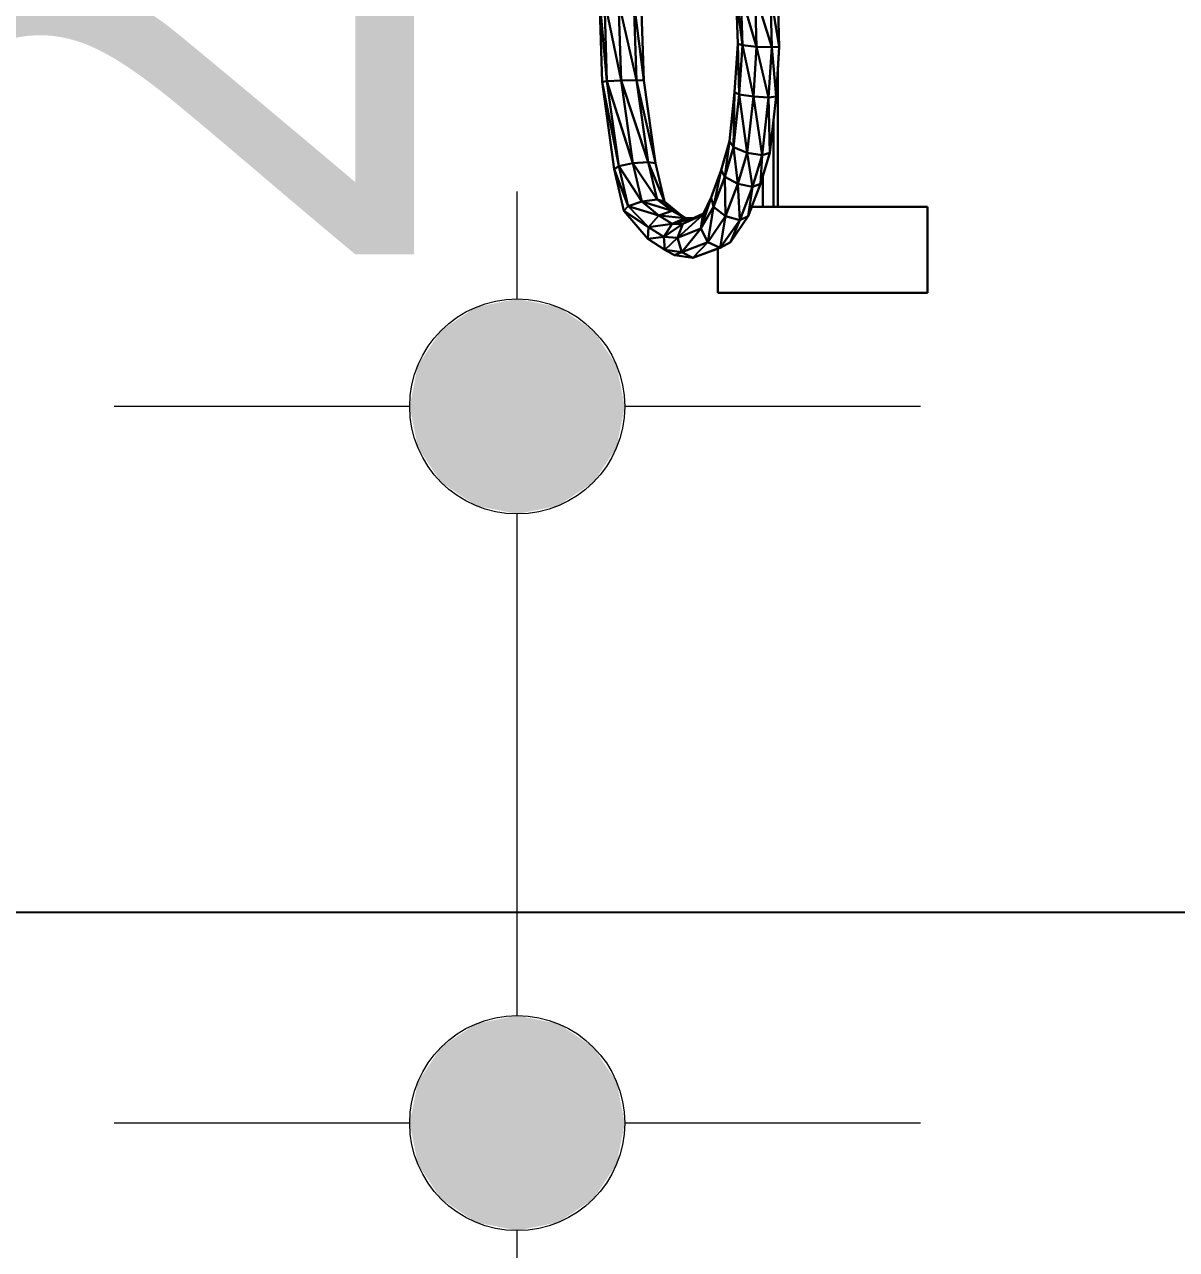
# Model space of a CAD drawing. Header units: millimetres. Extents: x 4647 to 73915, y -13612 to -8141.
# Drawn here: x 11769.72 to 11809.9, y -10712.98 to -10670.25 of the extents above; entities that cross this region are included whole.
import ezdxf

# ---------------------------------------------------------------- set-up
doc = ezdxf.new("R2010")
doc.units = ezdxf.units.MM
doc.layers.add('a_wymiary', color=250, linetype='Continuous', lineweight=9)
doc.layers.add('Furniture & Equipment', color=7, linetype='Continuous')
doc.layers.add('Wymiarowanie - Ogólne', color=7, linetype='Continuous')
doc.styles.add('GENERATED_STYLE_2', font='tahoma.ttf')
doc.styles.get("Standard").update_dxf_attribs({"font": 'arial.ttf'})
doc.dimstyles.new('1-100', dxfattribs={"dimtxt": 13, "dimasz": 15, "dimexe": 10, "dimexo": 20, "dimgap": 5, "dimtad": 1, "dimdec": 1, "dimrnd": 0.5, "dimtxsty": 'Standard', "dimblk": 'ARCHTICK', "dimcen": 0.09, "dimdle": 10, "dimadec": 0, "dimazin": 0, "dimtfac": 1, "dimtdec": 1, "dimtofl": 0, "dimtmove": 0, "dimatfit": 3, "dimfxl": 10, "dimfxlon": 1, "dimtolj": 1, "dimtzin": 0, "dimarcsym": 0})

# ---------------------------------------------------------------- blocks, each defined once
blk = doc.blocks.new('_ArchTick')
at = {"color": 0, "linetype": 'ByBlock', "const_width": 0.15}
blk.add_lwpolyline([(-0.5, -0.5), (0.5, 0.5)], dxfattribs=at)
blk = doc.blocks.new('*D802')
at = {"layer": 'a_wymiary', "color": 0, "lineweight": -2, "transparency": 16777216}
for p, q in [((11649.001, -10180.912), (11649.001, -10150.912)), ((12748.981, -10180.912), (12748.981, -10150.912)), ((11639.001, -10160.912), (12758.981, -10160.912))]:
    blk.add_line(p, q, dxfattribs=at)
at = {"layer": 'DEFPOINTS', "color": 0, "transparency": 16777216}
for p in [(12748.981, -10160.912), (11649.001, -10687.406), (12748.981, -10687.406)]:
    blk.add_point(p, dxfattribs=at)
at = {"layer": 'a_wymiary', "color": 0, "lineweight": -2, "transparency": 16777216, "xscale": 15, "yscale": 15, "zscale": 15, "rotation": 180}
blk.add_blockref('_ArchTick', (11649.001, -10160.912), dxfattribs=at)
at = {"layer": 'a_wymiary', "color": 0, "lineweight": -2, "transparency": 16777216, "xscale": 15, "yscale": 15, "zscale": 15}
blk.add_blockref('_ArchTick', (12748.981, -10160.912), dxfattribs=at)
at = {"layer": 'a_wymiary', "color": 0, "transparency": 16777216, "insert": (12198.991, -10149.275), "char_height": 13, "attachment_point": 5}
blk.add_mtext('\\A1;1100', dxfattribs=at)
blk = doc.blocks.new('*D813')
at = {"layer": 'a_wymiary', "color": 0, "lineweight": -2, "transparency": 16777216}
blk.add_arc((11581.905, -10768.569), 334.723, 0, 35, dxfattribs=at)
at = {"layer": 'DEFPOINTS', "color": 0, "transparency": 16777216}
for p in [(11912.625, -10536.996), (11801.211, -10615.009), (11909.713, -10700.882), (11738.981, -10768.569), (11955.523, -10768.569)]:
    blk.add_point(p, dxfattribs=at)
at = {"layer": 'a_wymiary', "color": 0, "lineweight": -2, "transparency": 16777216, "xscale": 15, "yscale": 15, "zscale": 15}
for p, rotation in [((11856.094, -10576.58), 124.9999996188673), ((11916.628, -10768.569), 270.0000000000005)]:
    blk.add_blockref('_ArchTick', p, dxfattribs=dict(at, rotation=rotation))
at = {"layer": 'a_wymiary', "color": 0, "transparency": 16777216, "insert": (11912.239, -10664.415), "char_height": 13, "attachment_point": 5, "rotation": 287.5}
blk.add_mtext('\\A1;35°', dxfattribs=at)
blk = doc.blocks.new('*D815')
at = {"layer": 'a_wymiary', "color": 0, "lineweight": -2, "transparency": 16777216}
for p, q in [((11649.001, -10701.587), (11649.001, -10691.208)), ((12748.981, -10701.587), (12748.981, -10691.208)), ((11639.001, -10701.208), (12758.981, -10701.208))]:
    blk.add_line(p, q, dxfattribs=at)
at = {"layer": 'DEFPOINTS', "color": 0, "transparency": 16777216}
for p in [(12748.981, -10701.208), (11649.001, -10721.587), (12748.981, -10721.587)]:
    blk.add_point(p, dxfattribs=at)
at = {"layer": 'a_wymiary', "color": 0, "lineweight": -2, "transparency": 16777216, "xscale": 15, "yscale": 15, "zscale": 15, "rotation": 180}
blk.add_blockref('_ArchTick', (11649.001, -10701.208), dxfattribs=at)
at = {"layer": 'a_wymiary', "color": 0, "lineweight": -2, "transparency": 16777216, "xscale": 15, "yscale": 15, "zscale": 15}
blk.add_blockref('_ArchTick', (12748.981, -10701.208), dxfattribs=at)
at = {"layer": 'a_wymiary', "color": 0, "transparency": 16777216, "insert": (12198.991, -10689.571), "char_height": 13, "attachment_point": 5}
blk.add_mtext('\\A1;1100', dxfattribs=at)

msp = doc.modelspace()

# ---------------------------------------------------------------- hatches: boundary and pattern name
at = {"layer": 'Wymiarowanie - Ogólne', "linetype": 'Continuous', "lineweight": 13}
for points in [[(11790.655, -10683.569), (11790.369, -10682.134), (11789.556, -10680.917), (11788.34, -10680.104), (11786.905, -10679.819), (11785.47, -10680.104), (11784.253, -10680.917), (11783.44, -10682.134), (11783.155, -10683.569), (11783.44, -10685.004), (11784.253, -10686.22), (11785.47, -10687.033), (11786.905, -10687.319), (11788.34, -10687.033), (11789.556, -10686.22), (11790.369, -10685.004)], [(11790.655, -10708.569), (11790.369, -10707.134), (11789.556, -10705.917), (11788.34, -10705.104), (11786.905, -10704.819), (11785.47, -10705.104), (11784.253, -10705.917), (11783.44, -10707.134), (11783.155, -10708.569), (11783.44, -10710.004), (11784.253, -10711.22), (11785.47, -10712.033), (11786.905, -10712.319), (11788.34, -10712.033), (11789.556, -10711.22), (11790.369, -10710.004)], [(11790.655, -10708.569), (11790.369, -10707.134), (11789.556, -10705.917), (11788.34, -10705.104), (11786.905, -10704.819), (11785.47, -10705.104), (11784.253, -10705.917), (11783.44, -10707.134), (11783.155, -10708.569), (11783.44, -10710.004), (11784.253, -10711.22), (11785.47, -10712.033), (11786.905, -10712.319), (11788.34, -10712.033), (11789.556, -10711.22), (11790.369, -10710.004)]]:
    msp.add_hatch(color=254, dxfattribs=at).paths.add_polyline_path(points, flags=0)

# ---------------------------------------------------------------- linework, layer by layer
for p, q in [((11789.867, -10672.244), (11789.779, -10669.335)), ((11789.779, -10669.335), (11790.034, -10672.221)), ((11789.779, -10669.335), (11789.867, -10672.244)), ((11790.034, -10672.221), (11789.779, -10669.335)), ((11790.034, -10672.221), (11789.946, -10669.387)), ((11789.946, -10669.387), (11790.53, -10672.198)), ((11789.946, -10669.387), (11790.034, -10672.221)), ((11790.53, -10672.198), (11789.946, -10669.387)), ((11790.44, -10669.439), (11791.063, -10672.188)), ((11790.44, -10669.439), (11790.53, -10672.198)), ((11791.063, -10672.188), (11790.44, -10669.439)), ((11790.53, -10672.198), (11790.44, -10669.439)), ((11790.972, -10669.461), (11791.321, -10672.198)), ((11790.972, -10669.461), (11791.063, -10672.188)), ((11791.321, -10672.198), (11790.972, -10669.461)), ((11791.063, -10672.188), (11790.972, -10669.461)), ((11791.231, -10669.439), (11791.321, -10672.198)), ((11791.321, -10672.198), (11791.231, -10669.439)), ((11794.595, -10670.925), (11794.538, -10669.201)), ((11794.538, -10669.201), (11794.595, -10670.925)), ((11794.761, -10670.973), (11794.538, -10669.201)), ((11794.538, -10669.201), (11794.761, -10670.973)), ((11794.705, -10669.178), (11794.761, -10670.973)), ((11795.256, -10671.021), (11794.705, -10669.178)), ((11794.705, -10669.178), (11795.256, -10671.021)), ((11794.761, -10670.973), (11794.705, -10669.178)), ((11795.256, -10671.021), (11795.201, -10669.155)), ((11795.201, -10669.155), (11795.256, -10671.021)), ((11795.788, -10671.041), (11795.201, -10669.155)), ((11795.201, -10669.155), (11795.788, -10671.041)), ((11795.788, -10671.041), (11795.734, -10669.146)), ((11795.734, -10669.146), (11795.788, -10671.041)), ((11796.047, -10671.021), (11795.734, -10669.146)), ((11795.734, -10669.146), (11796.047, -10671.021)), ((11796.047, -10671.021), (11795.992, -10669.155)), ((11795.993, -10669.188), (11796.047, -10671.021)), ((11794.485, -10672.607), (11794.595, -10670.925)), ((11794.595, -10670.925), (11794.485, -10672.607)), ((11794.595, -10670.925), (11794.761, -10670.973)), ((11794.649, -10672.685), (11794.595, -10670.925)), ((11794.761, -10670.973), (11794.595, -10670.925)), ((11794.595, -10670.925), (11794.649, -10672.685)), ((11794.761, -10670.973), (11794.649, -10672.685)), ((11794.649, -10672.685), (11794.761, -10670.973)), ((11794.761, -10670.973), (11795.256, -10671.021)), ((11795.141, -10672.762), (11794.761, -10670.973)), ((11795.256, -10671.021), (11794.761, -10670.973)), ((11794.761, -10670.973), (11795.141, -10672.762)), ((11795.141, -10672.762), (11795.256, -10671.021)), ((11795.256, -10671.021), (11795.141, -10672.762)), ((11795.256, -10671.021), (11795.788, -10671.041)), ((11795.673, -10672.795), (11795.256, -10671.021)), ((11795.788, -10671.041), (11795.256, -10671.021)), ((11795.256, -10671.021), (11795.673, -10672.795)), ((11795.673, -10672.795), (11795.788, -10671.041)), ((11795.788, -10671.041), (11795.673, -10672.795)), ((11795.788, -10671.041), (11796.047, -10671.021)), ((11796.047, -10671.021), (11795.788, -10671.041)), ((11795.932, -10672.762), (11795.788, -10671.041)), ((11795.788, -10671.041), (11795.932, -10672.762)), ((11795.932, -10672.762), (11796.047, -10671.021)), ((11796.047, -10671.021), (11795.993, -10671.84)), ((11795.993, -10671.84), (11795.932, -10672.762)), ((11795.993, -10671.84), (11795.993, -10676.607)), ((11795.993, -10676.607), (11795.993, -10671.84)), ((11790.034, -10672.221), (11789.867, -10672.244)), ((11789.867, -10672.244), (11790.034, -10672.221)), ((11790.29, -10675.291), (11789.867, -10672.244)), ((11789.867, -10672.244), (11790.451, -10675.19)), ((11789.867, -10672.244), (11790.29, -10675.291)), ((11790.451, -10675.19), (11789.867, -10672.244)), ((11790.53, -10672.198), (11790.034, -10672.221)), ((11790.034, -10672.221), (11790.53, -10672.198)), ((11790.451, -10675.19), (11790.034, -10672.221)), ((11790.034, -10672.221), (11790.94, -10675.088)), ((11790.034, -10672.221), (11790.451, -10675.19)), ((11790.94, -10675.088), (11790.034, -10672.221)), ((11791.063, -10672.188), (11790.53, -10672.198)), ((11790.53, -10672.198), (11791.063, -10672.188)), ((11790.53, -10672.198), (11791.47, -10675.046)), ((11790.53, -10672.198), (11790.94, -10675.088)), ((11791.47, -10675.046), (11790.53, -10672.198)), ((11790.94, -10675.088), (11790.53, -10672.198)), ((11791.321, -10672.198), (11791.063, -10672.188)), ((11791.063, -10672.188), (11791.731, -10675.088)), ((11791.063, -10672.188), (11791.47, -10675.046)), ((11791.731, -10675.088), (11791.063, -10672.188)), ((11791.47, -10675.046), (11791.063, -10672.188)), ((11791.063, -10672.188), (11791.321, -10672.198)), ((11791.321, -10672.198), (11791.731, -10675.088)), ((11791.731, -10675.088), (11791.321, -10672.198)), ((11794.313, -10674.322), (11794.485, -10672.607)), ((11794.485, -10672.607), (11794.313, -10674.322)), ((11794.453, -10674.521), (11794.485, -10672.607)), ((11794.485, -10672.607), (11794.453, -10674.521)), ((11794.649, -10672.685), (11794.453, -10674.521)), ((11794.453, -10674.521), (11794.649, -10672.685)), ((11794.485, -10672.607), (11794.649, -10672.685)), ((11794.649, -10672.685), (11794.485, -10672.607)), ((11794.649, -10672.685), (11795.141, -10672.762)), ((11794.921, -10674.721), (11794.649, -10672.685)), ((11795.141, -10672.762), (11794.649, -10672.685)), ((11794.649, -10672.685), (11794.921, -10674.721)), ((11794.921, -10674.721), (11795.141, -10672.762)), ((11795.141, -10672.762), (11794.921, -10674.721)), ((11795.141, -10672.762), (11795.673, -10672.795)), ((11795.443, -10674.803), (11795.141, -10672.762)), ((11795.673, -10672.795), (11795.141, -10672.762)), ((11795.141, -10672.762), (11795.443, -10674.803)), ((11795.443, -10674.803), (11795.673, -10672.795)), ((11795.673, -10672.795), (11795.443, -10674.803)), ((11795.673, -10672.795), (11795.932, -10672.762)), ((11795.932, -10672.762), (11795.673, -10672.795)), ((11795.713, -10674.721), (11795.673, -10672.795)), ((11795.673, -10672.795), (11795.713, -10674.721)), ((11795.713, -10674.721), (11795.932, -10672.762)), ((11795.932, -10672.762), (11795.84, -10673.583)), ((11795.84, -10673.583), (11795.713, -10674.721)), ((11795.84, -10673.583), (11795.84, -10676.607)), ((11795.84, -10676.607), (11795.84, -10673.583)), ((11794.02, -10675.323), (11794.313, -10674.322)), ((11794.313, -10674.322), (11794.02, -10675.323)), ((11794.145, -10675.565), (11794.313, -10674.322)), ((11794.313, -10674.322), (11794.145, -10675.565)), ((11794.453, -10674.521), (11794.145, -10675.565)), ((11794.145, -10675.565), (11794.453, -10674.521)), ((11794.313, -10674.322), (11794.453, -10674.521)), ((11794.453, -10674.521), (11794.313, -10674.322)), ((11794.453, -10674.521), (11794.921, -10674.721)), ((11794.599, -10675.807), (11794.453, -10674.521)), ((11794.921, -10674.721), (11794.453, -10674.521)), ((11794.453, -10674.521), (11794.599, -10675.807)), ((11790.94, -10675.088), (11790.451, -10675.19)), ((11790.451, -10675.19), (11790.94, -10675.088)), ((11791.47, -10675.046), (11790.94, -10675.088)), ((11790.94, -10675.088), (11791.47, -10675.046)), ((11790.94, -10675.088), (11791.781, -10676.35)), ((11790.94, -10675.088), (11791.255, -10676.418)), ((11791.781, -10676.35), (11790.94, -10675.088)), ((11791.255, -10676.418), (11790.94, -10675.088)), ((11791.731, -10675.088), (11791.47, -10675.046)), ((11791.47, -10675.046), (11792.047, -10676.418)), ((11791.47, -10675.046), (11791.781, -10676.35)), ((11792.047, -10676.418), (11791.47, -10675.046)), ((11791.781, -10676.35), (11791.47, -10675.046)), ((11791.47, -10675.046), (11791.731, -10675.088)), ((11791.731, -10675.088), (11792.047, -10676.418)), ((11792.047, -10676.418), (11791.731, -10675.088)), ((11794.599, -10675.807), (11794.921, -10674.721)), ((11794.921, -10674.721), (11794.599, -10675.807)), ((11794.921, -10674.721), (11795.443, -10674.803)), ((11795.115, -10675.907), (11794.921, -10674.721)), ((11795.443, -10674.803), (11794.921, -10674.721)), ((11794.921, -10674.721), (11795.115, -10675.907)), ((11795.115, -10675.907), (11795.443, -10674.803)), ((11795.443, -10674.803), (11795.115, -10675.907)), ((11795.39, -10675.807), (11795.713, -10674.721)), ((11795.39, -10675.807), (11795.443, -10674.803)), ((11795.443, -10674.803), (11795.39, -10675.807)), ((11795.443, -10674.803), (11795.713, -10674.721)), ((11795.713, -10674.721), (11795.443, -10674.803)), ((11795.713, -10674.721), (11795.471, -10675.533)), ((11790.451, -10675.19), (11790.29, -10675.291)), ((11790.29, -10675.291), (11790.451, -10675.19)), ((11790.629, -10676.745), (11790.29, -10675.291)), ((11790.29, -10675.291), (11790.778, -10676.582)), ((11790.29, -10675.291), (11790.629, -10676.745)), ((11790.778, -10676.582), (11790.29, -10675.291)), ((11790.778, -10676.582), (11790.451, -10675.19)), ((11790.451, -10675.19), (11791.255, -10676.418)), ((11790.451, -10675.19), (11790.778, -10676.582)), ((11791.255, -10676.418), (11790.451, -10675.19)), ((11793.669, -10676.28), (11794.02, -10675.323)), ((11794.02, -10675.323), (11793.669, -10676.28)), ((11793.753, -10676.608), (11794.02, -10675.323)), ((11794.02, -10675.323), (11793.753, -10676.608)), ((11794.02, -10675.323), (11794.145, -10675.565)), ((11794.145, -10675.565), (11794.02, -10675.323)), ((11794.145, -10675.565), (11793.753, -10676.608)), ((11793.753, -10676.608), (11794.145, -10675.565)), ((11794.145, -10675.565), (11794.599, -10675.807)), ((11794.165, -10676.937), (11794.145, -10675.565)), ((11794.599, -10675.807), (11794.145, -10675.565)), ((11794.145, -10675.565), (11794.165, -10676.937)), ((11794.165, -10676.937), (11794.599, -10675.807)), ((11794.599, -10675.807), (11794.165, -10676.937)), ((11794.599, -10675.807), (11795.115, -10675.907)), ((11794.664, -10677.073), (11794.599, -10675.807)), ((11795.115, -10675.907), (11794.599, -10675.807)), ((11794.599, -10675.807), (11794.664, -10677.073)), ((11794.664, -10677.073), (11795.115, -10675.907)), ((11795.115, -10675.907), (11794.664, -10677.073)), ((11794.957, -10676.937), (11795.39, -10675.807)), ((11794.957, -10676.937), (11795.115, -10675.907)), ((11795.115, -10675.907), (11794.957, -10676.937)), ((11795.39, -10675.807), (11795.102, -10676.557)), ((11795.115, -10675.907), (11795.39, -10675.807)), ((11795.39, -10675.807), (11795.115, -10675.907)), ((11795.471, -10675.533), (11795.39, -10675.807)), ((11795.471, -10675.533), (11795.471, -10676.607)), ((11795.471, -10676.607), (11795.471, -10675.533)), ((11791.781, -10676.35), (11791.255, -10676.418)), ((11791.255, -10676.418), (11791.781, -10676.35)), ((11792.047, -10676.418), (11791.781, -10676.35)), ((11791.781, -10676.35), (11792.631, -10676.912)), ((11791.781, -10676.35), (11792.314, -10676.744)), ((11792.631, -10676.912), (11791.781, -10676.35)), ((11792.314, -10676.744), (11791.781, -10676.35)), ((11791.781, -10676.35), (11792.047, -10676.418)), ((11793.305, -10677.36), (11793.669, -10676.28)), ((11793.669, -10676.28), (11793.305, -10677.36)), ((11793.669, -10676.28), (11793.382, -10676.882)), ((11793.4, -10676.843), (11793.669, -10676.28)), ((11793.669, -10676.28), (11793.753, -10676.608)), ((11793.753, -10676.608), (11793.669, -10676.28)), ((11790.778, -10676.582), (11790.629, -10676.745)), ((11790.629, -10676.745), (11790.778, -10676.582)), ((11791.459, -10677.724), (11790.629, -10676.745)), ((11790.629, -10676.745), (11791.486, -10677.318)), ((11790.629, -10676.745), (11791.459, -10677.724)), ((11791.486, -10677.318), (11790.629, -10676.745)), ((11791.255, -10676.418), (11790.778, -10676.582)), ((11790.778, -10676.582), (11791.255, -10676.418)), ((11791.486, -10677.318), (11790.778, -10676.582)), ((11790.778, -10676.582), (11791.84, -10676.912)), ((11790.778, -10676.582), (11791.486, -10677.318)), ((11791.84, -10676.912), (11790.778, -10676.582)), ((11791.255, -10676.418), (11792.314, -10676.744)), ((11791.255, -10676.418), (11791.84, -10676.912)), ((11792.314, -10676.744), (11791.255, -10676.418)), ((11791.84, -10676.912), (11791.255, -10676.418)), ((11792.314, -10676.744), (11791.84, -10676.912)), ((11791.84, -10676.912), (11792.314, -10676.744)), ((11792.047, -10676.418), (11792.631, -10676.912)), ((11792.631, -10676.912), (11792.047, -10676.418)), ((11792.314, -10676.744), (11792.771, -10677.006)), ((11792.631, -10676.912), (11792.314, -10676.744)), ((11792.771, -10677.006), (11792.314, -10676.744)), ((11792.314, -10676.744), (11792.759, -10677.007)), ((11792.759, -10677.007), (11792.314, -10676.744)), ((11792.314, -10676.744), (11792.631, -10676.912)), ((11793.753, -10676.608), (11793.305, -10677.36)), ((11793.305, -10677.36), (11793.753, -10676.608)), ((11793.557, -10677.837), (11793.753, -10676.608)), ((11793.753, -10676.608), (11793.557, -10677.837)), ((11793.753, -10676.608), (11794.165, -10676.937)), ((11794.165, -10676.937), (11793.753, -10676.608)), ((11795.083, -10676.607), (11794.957, -10676.937)), ((11795.102, -10676.557), (11795.083, -10676.607)), ((11801.211, -10676.607), (11795.083, -10676.607)), ((11795.083, -10676.607), (11795.102, -10676.607)), ((11795.102, -10676.607), (11795.102, -10676.557)), ((11795.102, -10676.557), (11795.102, -10676.607)), ((11795.102, -10676.607), (11795.471, -10676.607)), ((11795.471, -10676.607), (11795.84, -10676.607)), ((11795.84, -10676.607), (11795.993, -10676.607)), ((11795.993, -10676.607), (11801.211, -10676.607)), ((11801.211, -10676.607), (11801.211, -10679.607)), ((11801.211, -10679.607), (11801.211, -10676.607)), ((11791.84, -10676.912), (11791.486, -10677.318)), ((11791.486, -10677.318), (11791.84, -10676.912)), ((11791.486, -10677.318), (11792.31, -10677.196)), ((11792.31, -10677.196), (11791.486, -10677.318)), ((11791.84, -10676.912), (11792.759, -10677.007)), ((11791.84, -10676.912), (11792.31, -10677.196)), ((11792.759, -10677.007), (11791.84, -10676.912)), ((11792.31, -10677.196), (11791.84, -10676.912)), ((11792.31, -10677.196), (11792.018, -10677.652)), ((11792.018, -10677.652), (11792.679, -10677.196)), ((11792.679, -10677.196), (11792.018, -10677.652)), ((11792.018, -10677.652), (11792.31, -10677.196)), ((11792.31, -10677.196), (11793.082, -10676.991)), ((11793.082, -10676.991), (11792.31, -10677.196)), ((11792.759, -10677.007), (11792.31, -10677.196)), ((11792.31, -10677.196), (11792.759, -10677.007)), ((11792.31, -10677.196), (11792.679, -10677.196)), ((11792.679, -10677.196), (11792.31, -10677.196)), ((11792.497, -10677.69), (11793.382, -10676.882)), ((11793.382, -10676.882), (11792.497, -10677.69)), ((11792.679, -10677.196), (11792.497, -10677.69)), ((11792.497, -10677.69), (11792.679, -10677.196)), ((11792.631, -10676.912), (11792.786, -10677.006)), ((11792.786, -10677.006), (11792.631, -10676.912)), ((11792.679, -10677.196), (11793.397, -10676.85)), ((11793.397, -10676.85), (11792.679, -10677.196)), ((11792.679, -10677.196), (11793.382, -10676.882)), ((11793.382, -10676.882), (11792.679, -10677.196)), ((11793.082, -10676.991), (11792.679, -10677.196)), ((11792.679, -10677.196), (11793.082, -10676.991)), ((11793.082, -10676.991), (11792.759, -10677.007)), ((11792.759, -10677.007), (11792.771, -10677.006)), ((11792.771, -10677.006), (11792.786, -10677.006)), ((11792.786, -10677.006), (11793.082, -10676.991)), ((11793.082, -10676.991), (11793.4, -10676.843)), ((11793.4, -10676.843), (11793.082, -10676.991)), ((11793.382, -10676.882), (11793.305, -10677.36)), ((11793.305, -10677.36), (11793.382, -10676.882)), ((11793.382, -10676.882), (11793.397, -10676.85)), ((11793.397, -10676.85), (11793.4, -10676.843)), ((11793.557, -10677.837), (11794.165, -10676.937)), ((11794.165, -10676.937), (11793.557, -10677.837)), ((11793.989, -10678.035), (11794.165, -10676.937)), ((11794.165, -10676.937), (11793.989, -10678.035)), ((11793.989, -10678.035), (11794.664, -10677.073)), ((11794.664, -10677.073), (11793.989, -10678.035)), ((11794.165, -10676.937), (11794.664, -10677.073)), ((11794.664, -10677.073), (11794.165, -10676.937)), ((11794.348, -10677.837), (11794.957, -10676.937)), ((11794.957, -10676.937), (11794.348, -10677.837)), ((11794.348, -10677.837), (11794.664, -10677.073)), ((11794.664, -10677.073), (11794.348, -10677.837)), ((11794.664, -10677.073), (11794.957, -10676.937)), ((11794.957, -10676.937), (11794.664, -10677.073)), ((11791.486, -10677.318), (11791.459, -10677.724)), ((11791.459, -10677.724), (11791.486, -10677.318)), ((11791.459, -10677.724), (11792.018, -10677.652)), ((11792.018, -10677.652), (11791.459, -10677.724)), ((11792.018, -10677.652), (11791.486, -10677.318)), ((11791.486, -10677.318), (11792.018, -10677.652)), ((11792.497, -10677.69), (11792.018, -10677.652)), ((11792.018, -10677.652), (11792.053, -10678.108)), ((11792.018, -10677.652), (11792.497, -10677.69)), ((11792.053, -10678.108), (11792.018, -10677.652)), ((11793.305, -10677.36), (11792.497, -10677.69)), ((11792.497, -10677.69), (11793.305, -10677.36)), ((11792.644, -10678.184), (11793.305, -10677.36)), ((11793.305, -10677.36), (11792.644, -10678.184)), ((11793.305, -10677.36), (11793.557, -10677.837)), ((11793.557, -10677.837), (11793.305, -10677.36)), ((11792.053, -10678.108), (11791.459, -10677.724)), ((11791.459, -10677.724), (11792.053, -10678.108)), ((11792.053, -10678.108), (11792.497, -10677.69)), ((11792.497, -10677.69), (11792.053, -10678.108)), ((11792.497, -10677.69), (11792.644, -10678.184)), ((11792.644, -10678.184), (11792.497, -10677.69)), ((11792.644, -10678.184), (11793.557, -10677.837)), ((11793.557, -10677.837), (11792.644, -10678.184)), ((11793.032, -10678.389), (11793.557, -10677.837)), ((11793.557, -10677.837), (11793.032, -10678.389)), ((11793.032, -10678.389), (11793.989, -10678.035)), ((11793.906, -10678.066), (11793.032, -10678.389)), ((11793.557, -10677.837), (11793.989, -10678.035)), ((11793.989, -10678.035), (11793.557, -10677.837)), ((11793.989, -10678.035), (11793.906, -10678.066)), ((11793.906, -10679.607), (11793.906, -10678.066)), ((11793.906, -10678.066), (11793.906, -10679.607)), ((11793.989, -10678.035), (11794.348, -10677.837)), ((11794.348, -10677.837), (11793.989, -10678.035)), ((11792.395, -10678.297), (11792.053, -10678.108)), ((11792.053, -10678.108), (11792.644, -10678.184)), ((11792.644, -10678.184), (11792.053, -10678.108)), ((11792.053, -10678.108), (11792.395, -10678.297)), ((11792.395, -10678.297), (11792.644, -10678.184)), ((11792.644, -10678.184), (11792.395, -10678.297)), ((11793.032, -10678.389), (11792.395, -10678.297)), ((11792.395, -10678.297), (11793.032, -10678.389)), ((11792.644, -10678.184), (11793.032, -10678.389)), ((11793.032, -10678.389), (11792.644, -10678.184)), ((11801.211, -10679.607), (11793.906, -10679.607)), ((11793.906, -10679.607), (11801.211, -10679.607))]:
    msp.add_line(p, q)
at = {"layer": 'Furniture & Equipment', "color": 161, "lineweight": 25}
for p, q in [((11789.779, -10669.335), (11789.867, -10672.244)), ((11791.231, -10669.439), (11791.321, -10672.198)), ((11794.595, -10670.925), (11794.538, -10669.201)), ((11796.047, -10671.021), (11795.992, -10669.155)), ((11794.485, -10672.607), (11794.595, -10670.925)), ((11795.932, -10672.762), (11796.047, -10671.021)), ((11795.993, -10676.607), (11795.993, -10671.84)), ((11789.867, -10672.244), (11790.29, -10675.291)), ((11791.321, -10672.198), (11791.731, -10675.088)), ((11794.313, -10674.322), (11794.485, -10672.607)), ((11795.713, -10674.721), (11795.932, -10672.762)), ((11794.02, -10675.323), (11794.313, -10674.322)), ((11791.731, -10675.088), (11792.047, -10676.418)), ((11795.39, -10675.807), (11795.713, -10674.721)), ((11790.29, -10675.291), (11790.629, -10676.745)), ((11793.669, -10676.28), (11794.02, -10675.323)), ((11794.957, -10676.937), (11795.39, -10675.807)), ((11793.382, -10676.882), (11793.669, -10676.28)), ((11790.629, -10676.745), (11791.459, -10677.724)), ((11792.047, -10676.418), (11792.631, -10676.912)), ((11795.083, -10676.607), (11801.211, -10676.607)), ((11801.211, -10679.607), (11801.211, -10676.607)), ((11792.631, -10676.912), (11792.786, -10677.006)), ((11792.759, -10677.007), (11793.082, -10676.991)), ((11793.082, -10676.991), (11793.4, -10676.843)), ((11794.348, -10677.837), (11794.957, -10676.937)), ((11791.459, -10677.724), (11792.053, -10678.108)), ((11793.032, -10678.389), (11793.989, -10678.035)), ((11793.906, -10679.607), (11793.906, -10678.066)), ((11794.348, -10677.837), (11793.989, -10678.035)), ((11792.395, -10678.297), (11792.053, -10678.108)), ((11792.395, -10678.297), (11793.032, -10678.389)), ((11793.906, -10679.607), (11801.211, -10679.607))]:
    msp.add_line(p, q, dxfattribs=at)
at = {"layer": 'Wymiarowanie - Ogólne', "color": 151, "lineweight": 20}
for p, q in [((11786.905, -10679.819), (11786.905, -10676.069)), ((11783.155, -10683.569), (11772.842, -10683.569)), ((11800.967, -10683.569), (11790.655, -10683.569)), ((11786.905, -10704.819), (11786.905, -10687.319)), ((11783.155, -10708.569), (11772.842, -10708.569)), ((11800.967, -10708.569), (11790.655, -10708.569)), ((11786.905, -10784.819), (11786.905, -10712.319))]:
    msp.add_line(p, q, dxfattribs=at)
at = {"layer": 'Wymiarowanie - Ogólne', "color": 254, "lineweight": 13}
for centre in [(11786.905, -10683.569), (11786.905, -10708.569)]:
    msp.add_circle(centre, 3.75, dxfattribs=at)

# ---------------------------------------------------------------- texts
at = {"layer": 'Wymiarowanie - Ogólne', "color": 8, "lineweight": 13, "insert": (11765.305, -10679.819), "char_height": 18, "attachment_point": 1, "rotation": 90, "style": 'GENERATED_STYLE_2'}
msp.add_mtext('{25}', dxfattribs=at)

# ---------------------------------------------------------------- dimensions: what is measured, and where the dimension line sits
at = {"layer": 'a_wymiary'}
for base, p1, p2, picture, middle in [((12748.981, -10160.912), (11649.001, -10687.406), (12748.981, -10687.406), '*D802', (12198.991, -10149.275)), ((12748.981, -10701.208), (11649.001, -10721.587), (12748.981, -10721.587), '*D815', (12198.991, -10689.571))]:
    dim = msp.add_linear_dim(base=base, p1=p1, p2=p2, dimstyle='1-100', override={"dimfxl": 20}, dxfattribs=at)
    dim.commit()
    dim.dimension.update_dxf_attribs({"geometry": picture, "text_midpoint": middle})
dim = msp.add_angular_dim_2l(base=(11909.713, -10700.882), line1=((11738.981, -10768.569), (11955.523, -10768.569)), line2=((11801.211, -10615.009), (11912.625, -10536.996)), dimstyle='1-100', override={"dimfxl": 20}, dxfattribs=at)
dim.commit()
dim.dimension.update_dxf_attribs({"geometry": '*D813', "text_midpoint": (11912.239, -10664.415)})

doc.saveas('drawing.dxf')
